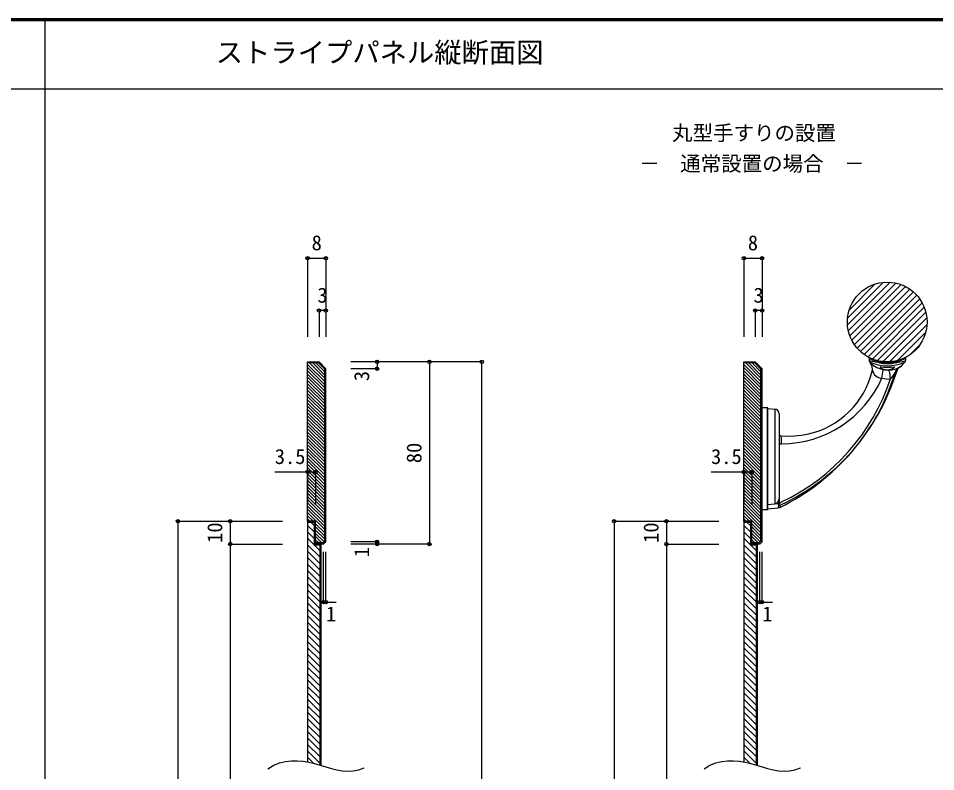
# Model space of a CAD drawing. Units: millimetres, scale not verified. Extents: x -600 to 570, y -431 to 418.
# Drawn here: x -92.7 to 310.2, y 86.7 to 417.5 of the extents above; entities that cross this region are included whole.
import ezdxf
from ezdxf.enums import TextEntityAlignment as Align

# ---------------------------------------------------------------- set-up
doc = ezdxf.new("R2010")
doc.units = ezdxf.units.MM
doc.header["$LTSCALE"] = 3
doc.header["$PDMODE"] = 32
doc.header["$PDSIZE"] = 1.5
for name, color, linetype in [('0-1_通り芯', 3, 'Continuous'), ('0-7_金物', 7, 'Continuous'), ('0-A_文字', 7, 'Continuous'), ('0-B_寸法', 7, 'Continuous'), ('0-C_ハッチ', 4, 'Continuous'), ('F-1_通り芯', 6, 'Continuous')]:
    doc.layers.add(name, color=color, linetype=linetype)
doc.styles.add('ＭＳ ゴシック', font='')
doc.styles.get('ＭＳ ゴシック').set_extended_font_data('MS Gothic')

msp = doc.modelspace()

# ---------------------------------------------------------------- linework, layer by layer
at = {"layer": '0-1_通り芯'}
for p, q in [((-81, 417.5), (-81, -379)), ((-600, 386.5), (570, 386.5)), ((39.166, 266.156), (34.373, 266.156)), ((39.166, 266.156), (41.873, 263.449)), ((230.771, 266.156), (225.978, 266.156)), ((230.771, 266.156), (233.478, 263.449)), ((41.873, 187.864), (41.873, 263.449)), ((42.373, 187.656), (42.373, 263.656)), ((233.478, 187.864), (233.478, 263.449)), ((233.978, 187.656), (233.978, 263.656)), ((34.373, 196.656), (34.373, 90.903)), ((225.978, 196.656), (225.978, 90.903)), ((39.873, 186.156), (37.373, 186.156)), ((41.166, 187.156), (37.873, 187.156)), ((41.373, 186.656), (37.873, 186.656)), ((39.873, 89.52), (39.873, 186.156)), ((40.373, 89.374), (40.373, 186.656)), ((41.166, 187.156), (41.873, 187.864)), ((41.373, 186.656), (42.373, 187.656)), ((231.478, 186.156), (228.978, 186.156)), ((232.771, 187.156), (229.478, 187.156)), ((232.978, 186.656), (229.478, 186.656)), ((231.478, 89.52), (231.478, 186.156)), ((231.978, 89.374), (231.978, 186.656)), ((232.771, 187.156), (233.478, 187.864)), ((232.978, 186.656), (233.978, 187.656))]:
    msp.add_line(p, q, dxfattribs=at)
for points in [[(34.373, 266.656), (39.373, 266.656), (42.373, 263.656)], [(37.873, 186.656), (37.873, 196.656), (34.373, 196.656), (34.373, 266.656)], [(225.978, 266.656), (230.978, 266.656), (233.978, 263.656)], [(229.478, 186.656), (229.478, 196.656), (225.978, 196.656), (225.978, 266.656)], [(37.373, 186.156), (37.373, 196.156), (34.373, 196.156)], [(228.978, 186.156), (228.978, 196.156), (225.978, 196.156)]]:
    msp.add_lwpolyline(points, dxfattribs=at)
at = {"layer": '0-7_金物'}
for p, q in [((285.534, 266.292), (280.93, 267.151)), ((280.979, 268.108), (280.979, 267.241)), ((281.169, 266.653), (281.571, 266.138)), ((292.423, 266.292), (297.027, 267.151)), ((296.978, 268.108), (296.978, 267.241)), ((281.624, 260.021), (282.373, 262.558)), ((280.725, 257.562), (281.624, 260.021)), ((278.481, 252.901), (279.677, 255.186)), ((279.677, 255.186), (280.725, 257.562)), ((275.597, 248.557), (277.114, 250.675)), ((277.114, 250.675), (278.481, 252.901)), ((233.978, 246.656), (236.178, 246.656)), ((233.978, 201.656), (233.978, 246.656)), ((236.178, 246.656), (236.178, 201.656)), ((236.478, 201.956), (236.478, 246.356)), ((236.478, 246.156), (239.653, 245.879)), ((239.653, 245.879), (239.653, 204.361)), ((272.138, 244.675), (273.935, 246.554)), ((273.935, 246.554), (275.597, 248.557)), ((241.478, 243.886), (241.478, 204.755)), ((241.478, 243.886), (241.478, 243.886)), ((268.183, 241.318), (270.217, 242.927)), ((270.217, 242.927), (272.138, 244.675)), ((261.508, 237.402), (263.818, 238.548)), ((263.818, 238.548), (266.046, 239.855)), ((266.046, 239.855), (268.183, 241.318)), ((242.428, 234.1), (245.394, 234.035)), ((245.394, 234.035), (248.287, 234.147)), ((248.287, 234.147), (251.109, 234.44)), ((251.109, 234.44), (253.856, 234.915)), ((253.856, 234.915), (256.53, 235.577)), ((256.53, 235.577), (259.128, 236.426)), ((259.128, 236.426), (261.508, 237.402)), ((236.178, 201.656), (233.978, 201.656)), ((236.478, 204.072), (241.072, 204.506)), ((236.478, 202.156), (241.108, 202.562)), ((241.072, 204.506), (241.098, 204.196)), ((241.179, 203.866), (241.108, 202.562)), ((241.178, 205.341), (241.178, 204.787)), ((241.784, 203.738), (241.816, 202.759))]:
    msp.add_line(p, q, dxfattribs=at)
msp.add_circle((288.978, 284.156), 17.5, dxfattribs=at)
for centre, radius, start, end in [((294.872, 305.766), 40.174, 249.75873, 256.56011), ((281.279, 268.108), 0.3, 64.36846, 179.99892), ((281.979, 267.241), 1, 179.99892, 215.97869), ((289.067, 283.577), 18.678, 245.04591, 294.1044), ((288.978, 284.156), 17.5, 244.36846, 295.63154), ((278.504, 263.571), 4, 345.3356, 39.92167), ((289.241, 274.152), 11.093, 226.2954, 297.92481), ((288.978, 281.816), 15.511, 257.17242, 282.82758), ((288.992, 280.266), 14.395, 256.09972, 284.0648), ((283.085, 305.766), 40.174, 283.43989, 290.24127), ((289.063, 272.264), 9.547, 305.44059, 324.00277), ((296.678, 268.108), 0.3, 0.00108, 115.63154), ((295.978, 267.241), 1, 324.02131, 0.00108), ((203.709, 287.949), 92.419, 294.32936, 343.71813), ((197.741, 292.52), 99.999, 296.15189, 342.48878), ((286.693, 263.794), 4.313, 191.3914, 269.26274), ((285.952, 264.324), 0.146, 93.80068, 239.11702), ((288.998, 268.456), 5.279, 233.75633, 233.82823), ((288.998, 268.456), 5.279, 233.82823, 305.32249), ((289.047, 299.972), 35.638, 265.00157, 274.87731), ((224.861, 270.996), 62.841, 349.44166, 352.76679), ((286.442, 263.164), 0.764, 353.95737, 6.31243), ((271.883, 258.385), 18.517, 2.33768, 14.66386), ((280.091, 268.513), 13.921, 317.6796, 332.36909), ((291.98, 264.313), 0.179, 293.15253, 56.99325), ((295.486, 261.391), 3.133, 110.50244, 168.07783), ((293.872, 260.147), 2.397, 106.64426, 127.12733), ((296.92, 261.228), 4, 125.46002, 162.49148), ((242.198, 279.313), 48.665, 270.36149, 335.94984), ((203.286, 288.145), 91.801, 295.29817, 341.58195), ((289.488, 269.984), 10.88, 254.81116, 274.72589), ((236.178, 246.356), 0.3, 0, 90), ((239.478, 243.886), 2, 0, 85), ((242.478, 235.098), 1, 180, 267.08736), ((242.527, 233.994), 0.104, 94.78124, 171.21201), ((213.296, 231.629), 29.225, 358.07933, 4.67222), ((242.494, 235.298), 4.649, 257.38776, 270.13599), ((239.429, 206.409), 2.05, 276.21635, 1.21277), ((236.178, 201.956), 0.3, 270, 0.00009), ((241.447, 204.525), 0.375, 135.68995, 182.88965), ((241.632, 204.259), 0.538, 186.68686, 284.86875), ((240.792, 204.814), 0.69, 296.41908, 354.98807), ((240.934, 204.554), 2, 275, 296.15201), ((241.412, 203.643), 0.322, 115.60488, 136.21457), ((241.144, 204.21), 0.304, 294.98858, 320.81249), ((241.829, 204.234), 0.498, 150.59744, 264.79605), ((241.659, 204.819), 0.192, 200.03647, 289.28), ((241.41, 205.78), 1.184, 285.26264, 300.10372), ((240.092, 207.78), 3.578, 302.29934, 312.62607)]:
    msp.add_arc(centre, radius, start, end, dxfattribs=at)
at = {"layer": '0-A_文字'}
for points in [[(16.878, 87.964), (19.468, 89.469), (22.065, 90.533), (24.661, 91.197), (27.247, 91.507), (29.819, 91.512), (32.372, 91.262), (34.903, 90.808), (37.41, 90.207), (39.892, 89.515), (42.35, 88.793), (44.787, 88.102), (47.206, 87.507), (49.612, 87.076), (52.011, 86.877), (54.41, 86.983), (56.819, 87.468), (59.248, 88.408), (59.253, 88.411)], [(208.483, 87.964), (211.073, 89.469), (213.67, 90.533), (216.266, 91.197), (218.852, 91.507), (221.425, 91.512), (223.978, 91.262), (226.508, 90.808), (229.015, 90.207), (231.497, 89.515), (233.955, 88.793), (236.392, 88.102), (238.811, 87.507), (241.217, 87.076), (243.616, 86.877), (246.015, 86.983), (248.424, 87.468), (250.853, 88.408), (250.858, 88.411)]]:
    msp.add_lwpolyline(points, dxfattribs=at)
at = {"layer": '0-B_寸法', "color": 4}
for p, q in [((34.373, 312.156), (34.373, 277.656)), ((34.373, 312.156), (42.373, 312.156)), ((42.373, 312.156), (42.373, 277.656)), ((225.978, 312.156), (225.978, 277.656)), ((225.978, 312.156), (233.978, 312.156)), ((233.978, 312.156), (233.978, 277.656)), ((42.373, 289.156), (39.373, 289.156)), ((39.373, 289.156), (39.373, 277.656)), ((233.978, 289.156), (230.978, 289.156)), ((230.978, 289.156), (230.978, 277.656)), ((110.873, 266.656), (53.373, 266.656)), ((64.873, 266.656), (64.873, 263.656)), ((87.873, 266.656), (87.873, 186.656)), ((110.873, -121.962), (110.873, 266.656)), ((64.873, 263.656), (53.373, 263.656)), ((19.95, 218.3), (37.873, 218.3)), ((34.373, 218.3), (34.373, 204.158)), ((37.873, 218.3), (37.873, 204.158)), ((211.555, 218.3), (229.478, 218.3)), ((225.978, 218.3), (225.978, 204.158)), ((229.478, 218.3), (229.478, 204.158)), ((-22.627, 196.656), (23.373, 196.656)), ((-22.627, 196.656), (-22.627, -41.962)), ((0.373, 196.656), (0.373, 186.656)), ((168.978, 196.656), (214.978, 196.656)), ((168.978, 196.656), (168.978, -41.962)), ((191.978, 196.656), (191.978, 186.656)), ((0.373, 186.656), (23.373, 186.656)), ((0.373, 186.656), (0.373, -31.962)), ((64.873, 187.656), (53.373, 187.656)), ((87.873, 186.656), (53.373, 186.656)), ((64.873, 187.656), (64.873, 186.656)), ((191.978, 186.656), (214.978, 186.656)), ((191.978, 186.656), (191.978, -31.962)), ((41.373, 161.158), (41.373, 183.158)), ((42.373, 161.158), (42.373, 183.158)), ((232.978, 161.158), (232.978, 183.158)), ((233.978, 161.158), (233.978, 183.158)), ((41.373, 161.158), (46.937, 161.158)), ((232.978, 161.158), (238.542, 161.158))]:
    msp.add_line(p, q, dxfattribs=at)
at = {"layer": '0-B_寸法'}
for p in [(34.373, 312.156), (42.373, 312.156), (225.978, 312.156), (233.978, 312.156), (39.373, 289.156), (42.373, 289.156), (230.978, 289.156), (233.978, 289.156), (64.873, 266.656), (87.873, 266.656), (110.873, 266.656), (64.873, 263.656), (34.373, 218.3), (37.873, 218.3), (225.978, 218.3), (229.478, 218.3), (-22.627, 196.656), (0.373, 196.656), (168.978, 196.656), (191.978, 196.656), (0.373, 186.656), (64.873, 187.656), (64.873, 186.656), (87.873, 186.656), (191.978, 186.656), (41.373, 161.158), (42.373, 161.158), (232.978, 161.158), (233.978, 161.158)]:
    msp.add_point(p, dxfattribs=at)
at = {"layer": '0-C_ハッチ'}
for p, q in [((271.525, 282.877), (290.258, 301.61)), ((271.556, 285.797), (287.338, 301.579)), ((271.896, 280.358), (292.777, 301.239)), ((272.289, 289.42), (283.715, 300.846)), ((272.551, 278.124), (295.011, 300.584)), ((273.434, 276.117), (297.018, 299.701)), ((274.514, 274.307), (298.828, 298.621)), ((275.771, 272.675), (300.46, 297.363)), ((277.2, 271.214), (301.921, 295.935)), ((278.798, 269.922), (303.213, 294.337)), ((280.573, 268.807), (304.328, 292.562)), ((282.539, 267.884), (305.251, 290.596)), ((284.726, 267.181), (305.954, 288.409)), ((287.183, 266.749), (306.386, 285.952)), ((290.011, 266.687), (306.448, 283.124)), ((293.452, 267.238), (305.897, 279.683)), ((298.727, 269.623), (303.512, 274.408)), ((35.178, 266.156), (41.873, 259.461)), ((36.592, 266.156), (41.873, 260.875)), ((38.006, 266.156), (41.873, 262.29)), ((226.783, 266.156), (233.478, 259.461)), ((228.197, 266.156), (233.478, 260.875)), ((229.612, 266.156), (233.478, 262.29)), ((34.373, 265.547), (41.873, 258.047)), ((34.373, 264.132), (41.873, 256.632)), ((34.373, 262.718), (41.873, 255.218)), ((225.978, 265.547), (233.478, 258.047)), ((225.978, 264.132), (233.478, 256.632)), ((225.978, 262.718), (233.478, 255.218)), ((34.373, 261.304), (41.873, 253.804)), ((34.373, 259.89), (41.873, 252.39)), ((34.373, 258.475), (41.873, 250.975)), ((225.978, 261.304), (233.478, 253.804)), ((225.978, 259.89), (233.478, 252.39)), ((225.978, 258.475), (233.478, 250.975)), ((34.373, 257.061), (41.873, 249.561)), ((34.373, 255.647), (41.873, 248.147)), ((34.373, 254.233), (41.873, 246.733)), ((225.978, 257.061), (233.478, 249.561)), ((225.978, 255.647), (233.478, 248.147)), ((225.978, 254.233), (233.478, 246.733)), ((34.373, 252.818), (41.873, 245.318)), ((34.373, 251.404), (41.873, 243.904)), ((34.373, 249.99), (41.873, 242.49)), ((225.978, 252.818), (233.478, 245.318)), ((225.978, 251.404), (233.478, 243.904)), ((225.978, 249.99), (233.478, 242.49)), ((34.373, 248.576), (41.873, 241.076)), ((34.373, 247.161), (41.873, 239.661)), ((225.978, 248.576), (233.478, 241.076)), ((225.978, 247.161), (233.478, 239.661)), ((34.373, 245.747), (41.873, 238.247)), ((34.373, 244.333), (41.873, 236.833)), ((34.373, 242.918), (41.873, 235.418)), ((225.978, 245.747), (233.478, 238.247)), ((225.978, 244.333), (233.478, 236.833)), ((225.978, 242.918), (233.478, 235.418)), ((34.373, 241.504), (41.873, 234.004)), ((34.373, 240.09), (41.873, 232.59)), ((34.373, 238.676), (41.873, 231.176)), ((225.978, 241.504), (233.478, 234.004)), ((225.978, 240.09), (233.478, 232.59)), ((225.978, 238.676), (233.478, 231.176)), ((34.373, 237.261), (41.873, 229.761)), ((34.373, 235.847), (41.873, 228.347)), ((34.373, 234.433), (41.873, 226.933)), ((225.978, 237.261), (233.478, 229.761)), ((225.978, 235.847), (233.478, 228.347)), ((225.978, 234.433), (233.478, 226.933)), ((34.373, 233.019), (41.873, 225.519)), ((34.373, 231.604), (41.873, 224.104)), ((34.373, 230.19), (41.873, 222.69)), ((225.978, 233.019), (233.478, 225.519)), ((225.978, 231.604), (233.478, 224.104)), ((225.978, 230.19), (233.478, 222.69)), ((34.373, 228.776), (41.873, 221.276)), ((34.373, 227.362), (41.873, 219.862)), ((34.373, 225.947), (41.873, 218.447)), ((225.978, 228.776), (233.478, 221.276)), ((225.978, 227.362), (233.478, 219.862)), ((225.978, 225.947), (233.478, 218.447)), ((34.373, 224.533), (41.873, 217.033)), ((34.373, 223.119), (41.873, 215.619)), ((34.373, 221.704), (41.873, 214.204)), ((225.978, 224.533), (233.478, 217.033)), ((225.978, 223.119), (233.478, 215.619)), ((225.978, 221.704), (233.478, 214.204)), ((34.373, 220.29), (41.873, 212.79)), ((34.373, 218.876), (41.873, 211.376)), ((225.978, 220.29), (233.478, 212.79)), ((225.978, 218.876), (233.478, 211.376)), ((34.373, 217.462), (41.873, 209.962)), ((34.373, 216.047), (41.873, 208.547)), ((34.373, 214.633), (41.873, 207.133)), ((225.978, 217.462), (233.478, 209.962)), ((225.978, 216.047), (233.478, 208.547)), ((225.978, 214.633), (233.478, 207.133)), ((34.373, 213.219), (41.873, 205.719)), ((34.373, 211.805), (41.873, 204.305)), ((34.373, 210.39), (41.873, 202.89)), ((225.978, 213.219), (233.478, 205.719)), ((225.978, 211.805), (233.478, 204.305)), ((225.978, 210.39), (233.478, 202.89)), ((34.373, 208.976), (41.873, 201.476)), ((34.373, 207.562), (41.873, 200.062)), ((34.373, 206.148), (41.873, 198.648)), ((225.978, 208.976), (233.478, 201.476)), ((225.978, 207.562), (233.478, 200.062)), ((225.978, 206.148), (233.478, 198.648)), ((34.373, 204.733), (41.873, 197.233)), ((34.373, 203.319), (41.873, 195.819)), ((34.373, 201.905), (41.873, 194.405)), ((225.978, 204.733), (233.478, 197.233)), ((225.978, 203.319), (233.478, 195.819)), ((225.978, 201.905), (233.478, 194.405)), ((34.373, 200.49), (41.873, 192.99)), ((34.373, 199.076), (36.793, 196.656)), ((34.373, 197.662), (35.379, 196.656)), ((225.978, 200.49), (233.478, 192.99)), ((225.978, 199.076), (228.398, 196.656)), ((225.978, 197.662), (226.984, 196.656)), ((34.373, 194.835), (37.373, 191.835)), ((35.881, 196.156), (37.373, 194.664)), ((37.873, 195.576), (41.873, 191.576)), ((37.873, 194.162), (41.873, 190.162)), ((225.978, 194.835), (228.978, 191.835)), ((227.486, 196.156), (228.978, 194.664)), ((229.478, 195.576), (233.478, 191.576)), ((229.478, 194.162), (233.478, 190.162)), ((34.373, 192.007), (37.373, 189.007)), ((37.873, 192.748), (41.873, 188.748)), ((37.873, 191.333), (41.608, 187.598)), ((37.873, 189.919), (40.636, 187.156)), ((225.978, 192.007), (228.978, 189.007)), ((229.478, 192.748), (233.478, 188.748)), ((229.478, 191.333), (233.213, 187.598)), ((229.478, 189.919), (232.241, 187.156)), ((34.373, 189.178), (37.373, 186.178)), ((34.373, 186.35), (39.873, 180.85)), ((37.395, 186.156), (39.873, 183.678)), ((37.873, 188.505), (39.222, 187.156)), ((225.978, 189.178), (228.978, 186.178)), ((225.978, 186.35), (231.478, 180.85)), ((229, 186.156), (231.478, 183.678)), ((229.478, 188.505), (230.827, 187.156)), ((34.373, 183.521), (39.873, 178.021)), ((225.978, 183.521), (231.478, 178.021)), ((34.373, 180.693), (39.873, 175.193)), ((34.373, 177.864), (39.873, 172.364)), ((225.978, 180.693), (231.478, 175.193)), ((225.978, 177.864), (231.478, 172.364)), ((34.373, 175.035), (39.873, 169.535)), ((225.978, 175.035), (231.478, 169.535)), ((34.373, 172.207), (39.873, 166.707)), ((34.373, 169.378), (39.873, 163.878)), ((225.978, 172.207), (231.478, 166.707)), ((225.978, 169.378), (231.478, 163.878)), ((34.373, 166.55), (39.873, 161.05)), ((225.978, 166.55), (231.478, 161.05)), ((34.373, 163.721), (39.873, 158.221)), ((225.978, 163.721), (231.478, 158.221)), ((34.373, 160.893), (39.873, 155.393)), ((34.373, 158.064), (39.873, 152.564)), ((225.978, 160.893), (231.478, 155.393)), ((225.978, 158.064), (231.478, 152.564)), ((34.373, 155.236), (39.873, 149.736)), ((225.978, 155.236), (231.478, 149.736)), ((34.373, 152.407), (39.873, 146.907)), ((34.373, 149.578), (39.873, 144.078)), ((225.978, 152.407), (231.478, 146.907)), ((225.978, 149.578), (231.478, 144.078)), ((34.373, 146.75), (39.873, 141.25)), ((225.978, 146.75), (231.478, 141.25)), ((34.373, 143.921), (39.873, 138.421)), ((34.373, 141.093), (39.873, 135.593)), ((225.978, 143.921), (231.478, 138.421)), ((225.978, 141.093), (231.478, 135.593)), ((34.373, 138.264), (39.873, 132.764)), ((225.978, 138.264), (231.478, 132.764)), ((34.373, 135.436), (39.873, 129.936)), ((225.978, 135.436), (231.478, 129.936)), ((34.373, 132.607), (39.873, 127.107)), ((34.373, 129.779), (39.873, 124.279)), ((225.978, 132.607), (231.478, 127.107)), ((225.978, 129.779), (231.478, 124.279)), ((34.373, 126.95), (39.873, 121.45)), ((225.978, 126.95), (231.478, 121.45)), ((34.373, 124.121), (39.873, 118.621)), ((34.373, 121.293), (39.873, 115.793)), ((225.978, 124.121), (231.478, 118.621)), ((225.978, 121.293), (231.478, 115.793)), ((34.373, 118.464), (39.873, 112.964)), ((225.978, 118.464), (231.478, 112.964)), ((34.373, 115.636), (39.873, 110.136)), ((225.978, 115.636), (231.478, 110.136)), ((34.373, 112.807), (39.873, 107.307)), ((34.373, 109.979), (39.873, 104.479)), ((225.978, 112.807), (231.478, 107.307)), ((225.978, 109.979), (231.478, 104.479)), ((34.373, 107.15), (39.873, 101.65)), ((225.978, 107.15), (231.478, 101.65)), ((34.373, 104.321), (39.873, 98.821)), ((34.373, 101.493), (39.873, 95.993)), ((225.978, 104.321), (231.478, 98.821)), ((225.978, 101.493), (231.478, 95.993)), ((34.373, 98.664), (39.873, 93.164)), ((225.978, 98.664), (231.478, 93.164)), ((34.373, 95.836), (39.873, 90.336)), ((34.373, 93.007), (37.099, 90.281)), ((225.978, 95.836), (231.478, 90.336)), ((225.978, 93.007), (228.704, 90.281))]:
    msp.add_line(p, q, dxfattribs=at)
at = {"layer": 'F-1_通り芯'}
for p, q in [((-600, 417.5), (570, 417.5)), ((-600, 417), (570, 417)), ((-600, 416.5), (570, 416.5))]:
    msp.add_line(p, q, dxfattribs=at)

# ---------------------------------------------------------------- texts
at = {"layer": '0-A_文字', "style": 'ＭＳ ゴシック'}
for s, height, p in [('ストライプパネル縦断面図', 8.798, (-6, 395.5)), ('丸型手すりの設置', 6.598, (194.442, 361.9)), ('－\u3000通常設置の場合\u3000－', 6.598, (180.015, 348.419))]:
    msp.add_text(s, height=height, dxfattribs=at).set_placement(p, align=Align.BOTTOM_LEFT)
at = {"layer": '0-B_寸法', "style": 'ＭＳ ゴシック'}
for s, p in [('8', (36.123, 313.656)), ('8', (227.728, 313.656)), ('3', (38.623, 290.656)), ('3', (230.228, 290.656)), ('3.5', (19.95, 219.8)), ('3.5', (211.555, 219.8)), ('1', (42.437, 150.658)), ('1', (234.042, 150.658))]:
    msp.add_text(s, height=6.598, dxfattribs=at).set_placement(p, align=Align.BOTTOM_LEFT)
for s, p in [('3', (63.373, 258.154)), ('80', (86.373, 222.156)), ('10', (-1.127, 187.156)), ('10', (190.478, 187.156)), ('1', (63.373, 180.864))]:
    msp.add_text(s, height=6.598, rotation=90, dxfattribs=at).set_placement(p, align=Align.BOTTOM_LEFT)

doc.saveas('drawing.dxf')
